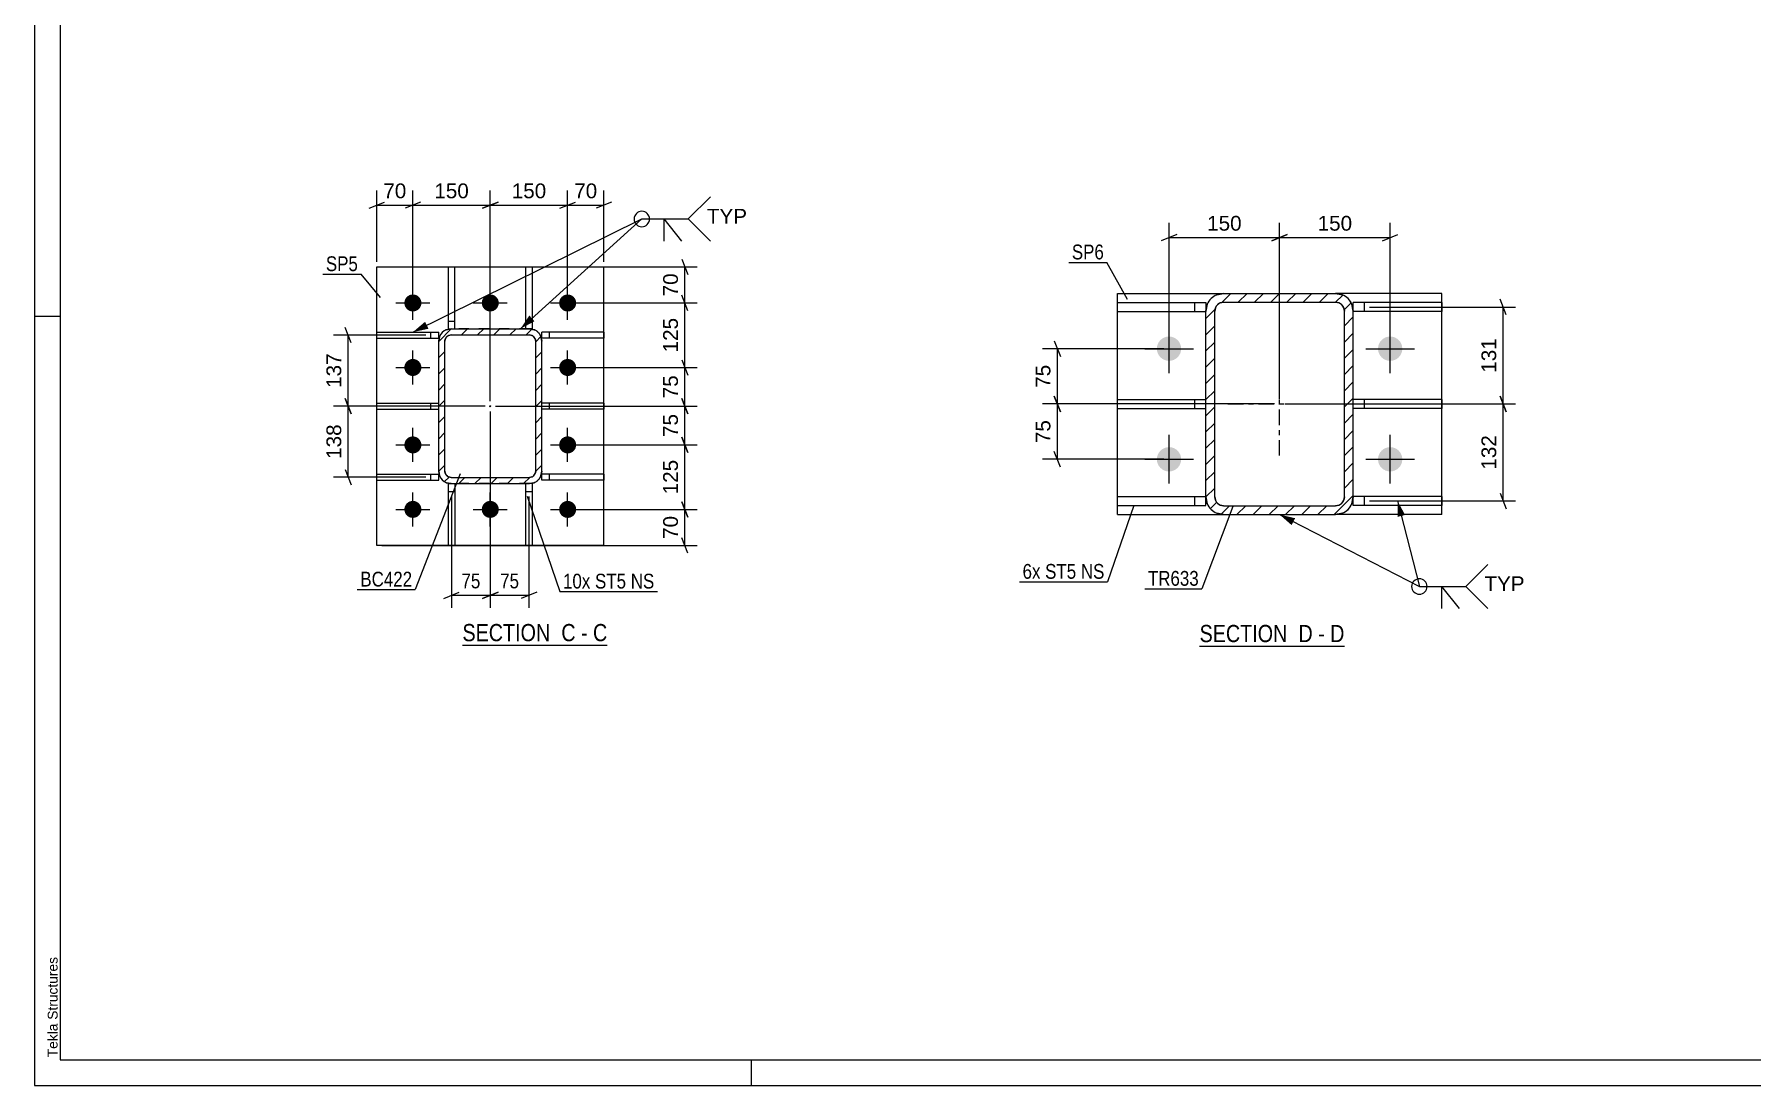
# Model space of a CAD drawing. Header units: millimetres. Extents: x -188 to 1001, y -633 to 208.
# Drawn here: x -188.1 to 144.8, y -633.2 to -429.5 of the extents above; entities that cross this region are included whole.
import ezdxf

# ---------------------------------------------------------------- set-up
doc = ezdxf.new("R2010")
doc.units = ezdxf.units.MM
doc.linetypes.add('DXK_LINE_DOT2', pattern=[3.9198, 1.9599, -1.9599])
doc.linetypes.add('DXK_LINE_DOT3', pattern=[5.9187, 2.979, -0.9799, 0.9799, -0.9799])
doc.styles.add('Arial', font='ARIAL.TTF', dxfattribs={"height": 0.2})
doc.styles.add('Arial Narrow', font='ARIALN.TTF', dxfattribs={"height": 0.2})

# ---------------------------------------------------------------- blocks, each defined once
blk = doc.blocks.new('Unknown-761552178-1163')
at = {"color": 5, "linetype": 'Continuous'}
for p, q in [((-188.05, 207.78), (-188.05, -633.22)), ((-183.05, 202.78), (-183.05, -628.22)), ((-183.05, -484.22), (-188.05, -484.22)), ((-183.05, -628.22), (995.95, -628.22)), ((-49.05, -633.22), (-49.05, -628.22)), ((-188.05, -633.22), (1000.95, -633.22))]:
    blk.add_line(p, q, dxfattribs=at)
at = {"color": 174, "linetype": 'Continuous', "style": 'Arial'}
blk.add_text('Tekla Structures', height=1.9102, rotation=90, dxfattribs=at).set_placement((-183.55, -627.72))
blk = doc.blocks.new('Unknown-761552178-19 - 2982')
at = {"color": 6, "linetype": 'Continuous'}
blk.add_line((-105.08, -547.86), (-77.01, -547.86), dxfattribs=at)
at = {"color": 0, "linetype": 'Continuous'}
blk.add_wipeout([(-86.97, -547.11), (-86.97, -543.61), (-105.08, -543.61), (-105.08, -547.11)], dxfattribs=at)
at = {"color": 7, "linetype": 'Continuous', "style": 'Arial Narrow'}
blk.add_text('SECTION ', height=3.34, dxfattribs=at).set_placement((-105.08, -547.11))
at = {"color": 0, "linetype": 'Continuous'}
blk.add_wipeout([(-83.15, -547.11), (-83.15, -543.61), (-85.92, -543.61), (-85.92, -547.11)], dxfattribs=at)
blk.add_wipeout([(-80.83, -547.11), (-80.83, -543.61), (-82.1, -543.61), (-82.1, -547.11)], dxfattribs=at)
at = {"color": 7, "linetype": 'Continuous', "style": 'Arial Narrow'}
blk.add_text('C', height=3.34, dxfattribs=at).set_placement((-85.92, -547.11))
at = {"color": 0, "linetype": 'Continuous'}
blk.add_wipeout([(-77.01, -547.11), (-77.01, -543.61), (-79.78, -543.61), (-79.78, -547.11)], dxfattribs=at)
at = {"color": 7, "linetype": 'Continuous', "style": 'Arial Narrow'}
for s, p in [('-', (-82.1, -547.11)), ('C', (-79.78, -547.11))]:
    blk.add_text(s, height=3.34, dxfattribs=at).set_placement(p)
blk = doc.blocks.new('Unknown-761552178-17 - 1404')
at = {"color": 6, "linetype": 'Continuous'}
blk.add_line((37.79, -548.04), (65.86, -548.04), dxfattribs=at)
at = {"color": 0, "linetype": 'Continuous'}
blk.add_wipeout([(55.9, -547.29), (55.9, -543.79), (37.79, -543.79), (37.79, -547.29)], dxfattribs=at)
at = {"color": 7, "linetype": 'Continuous', "style": 'Arial Narrow'}
blk.add_text('SECTION ', height=3.34, dxfattribs=at).set_placement((37.79, -547.29))
at = {"color": 0, "linetype": 'Continuous'}
blk.add_wipeout([(59.72, -547.29), (59.72, -543.79), (56.95, -543.79), (56.95, -547.29)], dxfattribs=at)
blk.add_wipeout([(62.04, -547.29), (62.04, -543.79), (60.77, -543.79), (60.77, -547.29)], dxfattribs=at)
at = {"color": 7, "linetype": 'Continuous', "style": 'Arial Narrow'}
blk.add_text('D', height=3.34, dxfattribs=at).set_placement((56.95, -547.29))
at = {"color": 0, "linetype": 'Continuous'}
blk.add_wipeout([(65.86, -547.29), (65.86, -543.79), (63.09, -543.79), (63.09, -547.29)], dxfattribs=at)
at = {"color": 7, "linetype": 'Continuous', "style": 'Arial Narrow'}
for s, p in [('-', (60.77, -547.29)), ('D', (63.09, -547.29))]:
    blk.add_text(s, height=3.34, dxfattribs=at).set_placement(p)
blk = doc.blocks.new('Part-761552178-3101 - 2982')
at = {"color": 2, "linetype": 'Continuous'}
for p, q in [((-77.69, -487.22), (-89.69, -487.22)), ((-89.69, -488.42), (-89.69, -487.22)), ((-77.69, -488.42), (-89.69, -488.42)), ((-77.69, -487.22), (-77.69, -488.42))]:
    blk.add_line(p, q, dxfattribs=at)
at = {"color": 7, "linetype": 'DXK_LINE_DOT2'}
blk.add_line((-88.19, -488.42), (-88.19, -487.22), dxfattribs=at)
blk = doc.blocks.new('Part-761552178-3056 - 2982')
at = {"color": 2, "linetype": 'Continuous'}
for p, q in [((-92.79, -528.57), (-92.79, -516.57)), ((-91.59, -516.57), (-92.1, -516.57)), ((-91.59, -516.57), (-91.59, -528.57)), ((-91.59, -528.57), (-92.79, -528.57))]:
    blk.add_line(p, q, dxfattribs=at)
at = {"color": 7, "linetype": 'DXK_LINE_DOT2'}
for p, q in [((-92.1, -516.57), (-92.79, -516.57)), ((-92.79, -518.07), (-91.59, -518.07))]:
    blk.add_line(p, q, dxfattribs=at)
blk = doc.blocks.new('Part-761552178-2995 - 2982')
at = {"color": 2, "linetype": 'Continuous'}
for p, q in [((-121.69, -528.57), (-121.69, -474.57)), ((-121.69, -474.57), (-77.69, -474.57)), ((-77.69, -528.57), (-77.69, -474.57)), ((-77.69, -528.57), (-121.69, -528.57))]:
    blk.add_line(p, q, dxfattribs=at)
blk = doc.blocks.new('Part-761552178-3061 - 2982')
at = {"color": 2, "linetype": 'Continuous'}
for p, q in [((-107.79, -528.57), (-107.79, -516.57)), ((-107.79, -516.57), (-107.29, -516.57)), ((-106.59, -516.57), (-106.59, -528.57)), ((-106.59, -528.57), (-107.79, -528.57))]:
    blk.add_line(p, q, dxfattribs=at)
at = {"color": 7, "linetype": 'DXK_LINE_DOT2'}
for p, q in [((-107.79, -518.07), (-106.59, -518.07)), ((-107.29, -516.57), (-106.59, -516.57))]:
    blk.add_line(p, q, dxfattribs=at)
blk = doc.blocks.new('Part-761552178-3045 - 2982')
at = {"linetype": 'Continuous'}
h = blk.add_hatch(dxfattribs=at)
h.set_pattern_fill('', scale=0.7, style=0, pattern_type=0)
h.set_pattern_definition([(45, (-109.6927, -514.1688), (-1.57154, 1.57154), [])])
h.paths.add_polyline_path([(-109.69, -488.97), (-109.69, -514.17), (-109.51, -515.09), (-108.99, -515.87), (-108.21, -516.39), (-107.29, -516.57), (-92.09, -516.57), (-91.17, -516.39), (-90.4, -515.87), (-89.88, -515.09), (-89.69, -514.17), (-89.69, -488.97), (-89.88, -488.05), (-90.4, -487.27), (-91.17, -486.75), (-92.09, -486.57), (-107.29, -486.57), (-108.21, -486.75), (-108.99, -487.27), (-109.51, -488.05)])
h.paths.add_polyline_path([(-108.14, -488.12), (-107.75, -487.86), (-107.29, -487.77), (-92.09, -487.77), (-91.63, -487.86), (-91.24, -488.12), (-90.98, -488.51), (-90.89, -488.97), (-90.89, -514.17), (-90.98, -514.63), (-91.24, -515.02), (-91.63, -515.28), (-92.09, -515.37), (-107.29, -515.37), (-107.75, -515.28), (-108.14, -515.02), (-108.4, -514.63), (-108.49, -514.17), (-108.49, -488.97), (-108.4, -488.51)])
blk.add_hatch(color=30, dxfattribs=at).paths.add_polyline_path([(-99.69, -501.67, -1), (-99.69, -501.47, -1)])
at = {"color": 7, "linetype": 'DXK_LINE_DOT2'}
for p, q in [((-109.69, -488.97), (-109.51, -488.05)), ((-109.69, -514.17), (-109.69, -488.97)), ((-108.4, -488.51), (-108.49, -488.97)), ((-108.49, -514.17), (-108.49, -488.97)), ((-108.21, -486.75), (-107.29, -486.57)), ((-107.29, -487.77), (-107.75, -487.86)), ((-92.09, -486.57), (-107.29, -486.57)), ((-107.29, -487.77), (-92.09, -487.77)), ((-92.09, -486.57), (-91.17, -486.75)), ((-91.63, -487.86), (-92.09, -487.77)), ((-90.89, -488.97), (-90.98, -488.51)), ((-90.89, -514.17), (-90.89, -488.97)), ((-89.88, -488.05), (-89.69, -488.97)), ((-89.69, -514.17), (-89.69, -488.97)), ((-109.51, -515.09), (-109.69, -514.17)), ((-108.49, -514.17), (-108.4, -514.63)), ((-107.75, -515.28), (-107.29, -515.37)), ((-107.29, -515.37), (-92.09, -515.37)), ((-92.09, -515.37), (-91.63, -515.28)), ((-90.98, -514.63), (-90.89, -514.17)), ((-89.69, -514.17), (-89.88, -515.09)), ((-107.29, -516.57), (-108.21, -516.39)), ((-92.09, -516.57), (-107.29, -516.57)), ((-91.17, -516.39), (-92.09, -516.57))]:
    blk.add_line(p, q, dxfattribs=at)
at = {"color": 2, "linetype": 'Continuous'}
for p, q in [((-109.51, -488.05), (-109.69, -488.97)), ((-109.69, -514.17), (-109.69, -488.97)), ((-108.49, -488.97), (-108.4, -488.51)), ((-108.49, -514.17), (-108.49, -488.97)), ((-107.29, -486.57), (-108.21, -486.75)), ((-107.75, -487.86), (-107.29, -487.77)), ((-107.29, -486.57), (-92.09, -486.57)), ((-107.29, -487.77), (-92.09, -487.77)), ((-91.17, -486.75), (-92.09, -486.57)), ((-92.09, -487.77), (-91.63, -487.86)), ((-90.98, -488.51), (-90.89, -488.97)), ((-90.89, -514.17), (-90.89, -488.97)), ((-89.69, -488.97), (-89.88, -488.05)), ((-89.69, -514.17), (-89.69, -488.97)), ((-109.69, -514.17), (-109.51, -515.09)), ((-108.4, -514.63), (-108.49, -514.17)), ((-107.29, -515.37), (-107.75, -515.28)), ((-107.29, -515.37), (-92.09, -515.37)), ((-91.63, -515.28), (-92.09, -515.37)), ((-90.89, -514.17), (-90.98, -514.63)), ((-89.88, -515.09), (-89.69, -514.17)), ((-108.21, -516.39), (-107.29, -516.57)), ((-107.29, -516.57), (-92.09, -516.57)), ((-92.09, -516.57), (-91.17, -516.39))]:
    blk.add_line(p, q, dxfattribs=at)
at = {"color": 7, "linetype": 'DXK_LINE_DOT3'}
blk.add_line((-99.69, -501.57), (-99.69, -501.57), dxfattribs=at)
at = {"color": 30, "linetype": 'DXK_LINE_DOT3'}
blk.add_line((-99.69, -501.57), (-99.69, -501.57), dxfattribs=at)
at = {"color": 30, "linetype": 'Continuous'}
blk.add_circle((-99.69, -501.57), 0.1, dxfattribs=at)
at = {"color": 7, "linetype": 'DXK_LINE_DOT2'}
for centre, radius, start, end in [((-107.29, -488.97), 2.4, 112.5, 157.5), ((-107.29, -488.97), 1.2, 112.5, 157.5), ((-92.09, -488.97), 1.2, 22.5, 67.5), ((-92.09, -488.97), 2.4, 22.5, 67.5), ((-107.29, -514.17), 2.4, 202.5, 247.5), ((-107.29, -514.17), 1.2, 202.5, 247.5), ((-92.09, -514.17), 1.2, 292.5, 337.5), ((-92.09, -514.17), 2.4, 292.5, 337.5)]:
    blk.add_arc(centre, radius, start, end, dxfattribs=at)
at = {"color": 2, "linetype": 'Continuous'}
for centre, radius, start, end in [((-107.29, -488.97), 2.4, 112.5, 157.5), ((-107.29, -488.97), 1.2, 112.5, 157.5), ((-92.09, -488.97), 1.2, 22.5, 67.5), ((-92.09, -488.97), 2.4, 22.5, 67.5), ((-107.29, -514.17), 2.4, 202.5, 247.5), ((-107.29, -514.17), 1.2, 202.5, 247.5), ((-92.09, -514.17), 1.2, 292.5, 337.5), ((-92.09, -514.17), 2.4, 292.5, 337.5)]:
    blk.add_arc(centre, radius, start, end, dxfattribs=at)
blk = doc.blocks.new('Part-761552178-3066 - 2982')
at = {"color": 2, "linetype": 'Continuous'}
for p, q in [((-92.79, -486.57), (-92.79, -474.57)), ((-92.79, -474.57), (-91.59, -474.57)), ((-91.59, -474.57), (-91.59, -486.57)), ((-91.59, -486.57), (-92.09, -486.57))]:
    blk.add_line(p, q, dxfattribs=at)
at = {"color": 7, "linetype": 'DXK_LINE_DOT2'}
for p, q in [((-92.79, -485.07), (-91.59, -485.07)), ((-92.09, -486.57), (-92.79, -486.57))]:
    blk.add_line(p, q, dxfattribs=at)
blk = doc.blocks.new('Part-761552178-3071 - 2982')
at = {"color": 2, "linetype": 'Continuous'}
for p, q in [((-107.79, -486.57), (-107.79, -474.57)), ((-107.79, -474.57), (-106.59, -474.57)), ((-106.59, -486.57), (-106.59, -474.57)), ((-107.79, -486.57), (-107.3, -486.57))]:
    blk.add_line(p, q, dxfattribs=at)
at = {"color": 7, "linetype": 'DXK_LINE_DOT2'}
for p, q in [((-107.79, -485.07), (-106.59, -485.07)), ((-107.3, -486.57), (-106.59, -486.57))]:
    blk.add_line(p, q, dxfattribs=at)
blk = doc.blocks.new('Part-761552178-3076 - 2982')
at = {"color": 2, "linetype": 'Continuous'}
for p, q in [((-121.69, -515.92), (-121.69, -514.72)), ((-121.69, -514.72), (-109.69, -514.72)), ((-109.69, -515.92), (-109.69, -514.72)), ((-121.69, -515.92), (-109.69, -515.92))]:
    blk.add_line(p, q, dxfattribs=at)
at = {"color": 7, "linetype": 'DXK_LINE_DOT2'}
blk.add_line((-111.19, -515.92), (-111.19, -514.72), dxfattribs=at)
blk = doc.blocks.new('Part-761552178-3081 - 2982')
at = {"color": 2, "linetype": 'Continuous'}
for p, q in [((-121.69, -502.17), (-121.69, -500.97)), ((-121.69, -500.97), (-109.69, -500.97)), ((-121.69, -502.17), (-109.69, -502.17))]:
    blk.add_line(p, q, dxfattribs=at)
at = {"color": 7, "linetype": 'DXK_LINE_DOT2'}
for p, q in [((-111.19, -502.17), (-111.19, -500.97)), ((-109.69, -502.17), (-109.69, -500.97)), ((-109.69, -500.97), (-109.69, -500.97)), ((-109.69, -500.97), (-109.69, -500.97)), ((-109.69, -502.17), (-109.69, -502.17)), ((-109.69, -502.17), (-109.69, -502.17))]:
    blk.add_line(p, q, dxfattribs=at)
blk = doc.blocks.new('Part-761552178-3086 - 2982')
at = {"color": 2, "linetype": 'Continuous'}
for p, q in [((-121.69, -488.42), (-121.69, -487.22)), ((-121.69, -487.22), (-109.69, -487.22)), ((-121.69, -488.42), (-109.69, -488.42)), ((-109.69, -488.42), (-109.69, -487.22))]:
    blk.add_line(p, q, dxfattribs=at)
at = {"color": 7, "linetype": 'DXK_LINE_DOT2'}
blk.add_line((-111.19, -488.42), (-111.19, -487.22), dxfattribs=at)
blk = doc.blocks.new('Part-761552178-3091 - 2982')
at = {"color": 2, "linetype": 'Continuous'}
for p, q in [((-77.69, -514.72), (-89.69, -514.72)), ((-89.69, -515.92), (-89.69, -514.72)), ((-77.69, -514.72), (-77.69, -515.92)), ((-77.69, -515.92), (-89.69, -515.92))]:
    blk.add_line(p, q, dxfattribs=at)
at = {"color": 7, "linetype": 'DXK_LINE_DOT2'}
blk.add_line((-88.19, -515.92), (-88.19, -514.72), dxfattribs=at)
blk = doc.blocks.new('Part-761552178-3096 - 2982')
at = {"color": 2, "linetype": 'Continuous'}
for p, q in [((-77.69, -500.97), (-89.69, -500.97)), ((-89.69, -502.17), (-89.69, -500.97)), ((-77.69, -502.17), (-89.69, -502.17)), ((-77.69, -500.97), (-77.69, -502.17))]:
    blk.add_line(p, q, dxfattribs=at)
at = {"color": 7, "linetype": 'DXK_LINE_DOT2'}
blk.add_line((-88.19, -502.17), (-88.19, -500.97), dxfattribs=at)
blk = doc.blocks.new('Bolt-761552178-3153 - 2982')
at = {"linetype": 'Continuous'}
for points in [[(-116.34, -481.57, -1), (-113.04, -481.57, -1)], [(-101.34, -481.57, -1), (-98.04, -481.57, -1)], [(-86.34, -481.57, -1), (-83.04, -481.57, -1)], [(-116.34, -494.07, -1), (-113.04, -494.07, -1)], [(-86.34, -494.07, -1), (-83.04, -494.07, -1)], [(-116.34, -509.07, -1), (-113.04, -509.07, -1)], [(-86.34, -509.07, -1), (-83.04, -509.07, -1)], [(-116.34, -521.57, -1), (-113.04, -521.57, -1)], [(-101.34, -521.57, -1), (-98.04, -521.57, -1)], [(-86.34, -521.57, -1), (-83.04, -521.57, -1)]]:
    blk.add_hatch(color=1, dxfattribs=at).paths.add_polyline_path(points)
at = {"color": 1, "linetype": 'Continuous'}
for p, q in [((-114.69, -484.87), (-114.69, -478.27)), ((-99.69, -484.87), (-99.69, -478.27)), ((-84.69, -484.87), (-84.69, -478.27)), ((-117.99, -481.57), (-111.39, -481.57)), ((-102.99, -481.57), (-96.39, -481.57)), ((-87.99, -481.57), (-81.39, -481.57)), ((-114.69, -497.37), (-114.69, -490.77)), ((-84.69, -497.37), (-84.69, -490.77)), ((-117.99, -494.07), (-111.39, -494.07)), ((-87.99, -494.07), (-81.39, -494.07)), ((-114.69, -512.37), (-114.69, -505.77)), ((-84.69, -512.37), (-84.69, -505.77)), ((-117.99, -509.07), (-111.39, -509.07)), ((-87.99, -509.07), (-81.39, -509.07)), ((-114.69, -524.87), (-114.69, -518.27)), ((-99.69, -524.87), (-99.69, -518.27)), ((-84.69, -524.87), (-84.69, -518.27)), ((-117.99, -521.57), (-111.39, -521.57)), ((-102.99, -521.57), (-96.39, -521.57)), ((-87.99, -521.57), (-81.39, -521.57))]:
    blk.add_line(p, q, dxfattribs=at)
blk = doc.blocks.new('Part-761552178-1514 - 1404')
at = {"color": 2, "linetype": 'Continuous'}
for p, q in [((21.87, -520.79), (21.87, -519.07)), ((21.87, -519.07), (39.01, -519.07)), ((39.01, -520.79), (39.01, -519.15)), ((21.87, -520.79), (39.01, -520.79))]:
    blk.add_line(p, q, dxfattribs=at)
at = {"color": 7, "linetype": 'DXK_LINE_DOT2'}
for p, q in [((36.87, -520.79), (36.87, -519.07)), ((39.01, -519.15), (39.01, -519.07)), ((39.01, -519.07), (39.01, -519.15)), ((39.01, -519.07), (39.01, -519.07)), ((39.01, -519.07), (39.01, -519.07))]:
    blk.add_line(p, q, dxfattribs=at)
blk = doc.blocks.new('Bolt-761552178-1458 - 1404')
at = {"linetype": 'Continuous'}
for points in [[(29.51, -490.43, -1), (34.22, -490.43, -1)], [(72.37, -490.43, -1), (77.08, -490.43, -1)], [(29.51, -511.86, -1), (34.22, -511.86, -1)], [(72.37, -511.86, -1), (77.08, -511.86, -1)]]:
    blk.add_hatch(color=1, dxfattribs=at).paths.add_polyline_path(points)
at = {"color": 1, "linetype": 'Continuous'}
for p, q in [((31.87, -495.14), (31.87, -485.72)), ((74.72, -495.14), (74.72, -485.72)), ((27.15, -490.43), (36.58, -490.43)), ((70.01, -490.43), (79.44, -490.43)), ((31.87, -516.57), (31.87, -507.14)), ((74.72, -516.57), (74.72, -507.14)), ((27.15, -511.86), (36.58, -511.86)), ((70.01, -511.86), (79.44, -511.86))]:
    blk.add_line(p, q, dxfattribs=at)
blk = doc.blocks.new('Part-761552178-1509 - 1404')
at = {"color": 2, "linetype": 'Continuous'}
for p, q in [((21.87, -483.22), (21.87, -481.5)), ((21.87, -481.5), (39.01, -481.5)), ((39.01, -481.5), (39.01, -483.14)), ((21.87, -483.22), (39.01, -483.22))]:
    blk.add_line(p, q, dxfattribs=at)
at = {"color": 7, "linetype": 'DXK_LINE_DOT2'}
for p, q in [((36.87, -483.22), (36.87, -481.5)), ((39.01, -483.14), (39.01, -483.22)), ((39.01, -483.22), (39.01, -483.22)), ((39.01, -483.22), (39.01, -483.22))]:
    blk.add_line(p, q, dxfattribs=at)
blk = doc.blocks.new('Part-761552178-1519 - 1404')
at = {"color": 2, "linetype": 'Continuous'}
for p, q in [((84.72, -500.29), (67.58, -500.29)), ((67.58, -502), (67.58, -500.29)), ((84.72, -502), (67.58, -502)), ((84.72, -500.29), (84.72, -502))]:
    blk.add_line(p, q, dxfattribs=at)
at = {"color": 7, "linetype": 'DXK_LINE_DOT2'}
blk.add_line((69.72, -502), (69.72, -500.29), dxfattribs=at)
blk = doc.blocks.new('Part-761552178-1524 - 1404')
at = {"color": 2, "linetype": 'Continuous'}
for p, q in [((84.72, -481.5), (67.58, -481.5)), ((67.58, -483.22), (67.58, -481.5)), ((84.72, -481.5), (84.72, -483.22)), ((84.72, -483.22), (67.58, -483.22))]:
    blk.add_line(p, q, dxfattribs=at)
at = {"color": 7, "linetype": 'DXK_LINE_DOT2'}
blk.add_line((69.72, -483.22), (69.72, -481.5), dxfattribs=at)
blk = doc.blocks.new('Part-761552178-1529 - 1404')
at = {"color": 2, "linetype": 'Continuous'}
for p, q in [((84.72, -519.07), (67.58, -519.07)), ((67.58, -520.79), (67.58, -519.07)), ((84.72, -519.07), (84.72, -520.79)), ((84.72, -520.79), (67.58, -520.79))]:
    blk.add_line(p, q, dxfattribs=at)
at = {"color": 7, "linetype": 'DXK_LINE_DOT2'}
blk.add_line((69.72, -520.79), (69.72, -519.07), dxfattribs=at)
blk = doc.blocks.new('Part-761552178-1548 - 1404')
at = {"linetype": 'Continuous'}
h = blk.add_hatch(dxfattribs=at)
h.set_pattern_fill('', scale=0.7, style=0, pattern_type=0)
h.set_pattern_definition([(45, (39.009, -519.1443), (-1.57154, 1.57154), [])])
h.paths.add_polyline_path([(39.01, -483.14), (39.01, -519.14), (39.27, -520.46), (40.01, -521.57), (41.13, -522.31), (42.44, -522.57), (64.15, -522.57), (65.46, -522.31), (66.58, -521.57), (67.32, -520.46), (67.58, -519.14), (67.58, -483.14), (67.32, -481.83), (66.58, -480.72), (65.46, -479.98), (64.15, -479.72), (42.44, -479.72), (41.13, -479.98), (40.01, -480.72), (39.27, -481.83)])
h.paths.add_polyline_path([(41.23, -481.93), (41.78, -481.56), (42.44, -481.43), (64.15, -481.43), (64.81, -481.56), (65.36, -481.93), (65.74, -482.49), (65.87, -483.14), (65.87, -519.14), (65.74, -519.8), (65.36, -520.36), (64.81, -520.73), (64.15, -520.86), (42.44, -520.86), (41.78, -520.73), (41.23, -520.36), (40.85, -519.8), (40.72, -519.14), (40.72, -483.14), (40.85, -482.49)])
at = {"color": 7, "linetype": 'DXK_LINE_DOT2'}
for p, q in [((39.01, -483.14), (39.27, -481.83)), ((40.85, -482.49), (40.72, -483.14)), ((41.13, -479.98), (42.44, -479.72)), ((42.44, -481.43), (41.78, -481.56)), ((42.44, -479.72), (64.15, -479.72)), ((42.44, -481.43), (64.15, -481.43)), ((64.15, -479.72), (65.46, -479.98)), ((64.81, -481.56), (64.15, -481.43)), ((65.87, -483.14), (65.74, -482.49)), ((67.32, -481.83), (67.58, -483.14)), ((39.01, -519.14), (39.01, -483.14)), ((40.72, -519.14), (40.72, -483.14)), ((65.87, -519.14), (65.87, -483.14)), ((67.58, -519.14), (67.58, -483.14)), ((39.27, -520.46), (39.01, -519.14)), ((40.72, -519.14), (40.85, -519.8)), ((65.74, -519.8), (65.87, -519.14)), ((67.58, -519.14), (67.32, -520.46)), ((42.44, -522.57), (41.13, -522.31)), ((41.78, -520.73), (42.44, -520.86)), ((42.44, -520.86), (64.15, -520.86)), ((64.15, -520.86), (64.81, -520.73)), ((65.46, -522.31), (64.15, -522.57)), ((42.44, -522.57), (64.15, -522.57))]:
    blk.add_line(p, q, dxfattribs=at)
at = {"color": 2, "linetype": 'Continuous'}
for p, q in [((39.27, -481.83), (39.01, -483.14)), ((40.72, -483.14), (40.85, -482.49)), ((42.44, -479.72), (41.13, -479.98)), ((41.78, -481.56), (42.44, -481.43)), ((42.44, -479.72), (64.15, -479.72)), ((42.44, -481.43), (64.15, -481.43)), ((65.46, -479.98), (64.15, -479.72)), ((64.15, -481.43), (64.81, -481.56)), ((65.74, -482.49), (65.87, -483.14)), ((67.58, -483.14), (67.32, -481.83)), ((39.01, -519.14), (39.01, -483.14)), ((40.72, -519.14), (40.72, -483.14)), ((65.87, -519.14), (65.87, -483.14)), ((67.58, -519.14), (67.58, -483.14)), ((39.01, -519.14), (39.27, -520.46)), ((40.85, -519.8), (40.72, -519.14)), ((65.87, -519.14), (65.74, -519.8)), ((67.32, -520.46), (67.58, -519.14)), ((41.13, -522.31), (42.44, -522.57)), ((42.44, -520.86), (41.78, -520.73)), ((42.44, -520.86), (64.15, -520.86)), ((64.81, -520.73), (64.15, -520.86)), ((64.15, -522.57), (65.46, -522.31)), ((42.44, -522.57), (64.15, -522.57))]:
    blk.add_line(p, q, dxfattribs=at)
at = {"color": 7, "linetype": 'DXK_LINE_DOT3'}
for p, q in [((53.29, -511.14), (53.29, -491.14)), ((43.29, -501.14), (63.29, -501.14))]:
    blk.add_line(p, q, dxfattribs=at)
at = {"color": 7, "linetype": 'DXK_LINE_DOT2'}
for centre, radius, start, end in [((42.44, -483.14), 3.43, 112.5, 157.5), ((42.44, -483.14), 1.71, 112.5, 157.5), ((64.15, -483.14), 1.71, 22.5, 67.5), ((64.15, -483.14), 3.43, 22.5, 67.5), ((42.44, -519.14), 3.43, 202.5, 247.5), ((42.44, -519.14), 1.71, 202.5, 247.5), ((64.15, -519.14), 1.71, 292.5, 337.5), ((64.15, -519.14), 3.43, 292.5, 337.5)]:
    blk.add_arc(centre, radius, start, end, dxfattribs=at)
at = {"color": 2, "linetype": 'Continuous'}
for centre, radius, start, end in [((42.44, -483.14), 3.43, 112.5, 157.5), ((42.44, -483.14), 1.71, 112.5, 157.5), ((64.15, -483.14), 1.71, 22.5, 67.5), ((64.15, -483.14), 3.43, 22.5, 67.5), ((42.44, -519.14), 3.43, 202.5, 247.5), ((42.44, -519.14), 1.71, 202.5, 247.5), ((64.15, -519.14), 1.71, 292.5, 337.5), ((64.15, -519.14), 3.43, 292.5, 337.5)]:
    blk.add_arc(centre, radius, start, end, dxfattribs=at)
blk = doc.blocks.new('Part-761552178-1554 - 1404')
at = {"color": 2, "linetype": 'Continuous'}
for p, q in [((21.87, -502), (21.87, -500.29)), ((21.87, -500.29), (39.01, -500.29)), ((21.87, -502), (39.01, -502))]:
    blk.add_line(p, q, dxfattribs=at)
at = {"color": 7, "linetype": 'DXK_LINE_DOT2'}
for p, q in [((36.87, -502), (36.87, -500.29)), ((39.01, -502), (39.01, -500.29)), ((39.01, -500.29), (39.01, -500.29)), ((39.01, -500.29), (39.01, -500.29)), ((39.01, -502), (39.01, -502)), ((39.01, -502), (39.01, -502))]:
    blk.add_line(p, q, dxfattribs=at)
blk = doc.blocks.new('Part-761552178-1573 - 1404')
at = {"color": 2, "linetype": 'Continuous'}
for p, q in [((21.87, -522.57), (21.87, -479.72)), ((21.87, -479.72), (42.44, -479.72)), ((84.72, -479.72), (64.15, -479.72)), ((84.72, -522.57), (84.72, -479.72)), ((21.87, -522.57), (42.44, -522.57)), ((84.72, -522.57), (64.15, -522.57))]:
    blk.add_line(p, q, dxfattribs=at)
at = {"color": 7, "linetype": 'DXK_LINE_DOT2'}
for p, q in [((42.44, -479.72), (64.15, -479.72)), ((42.44, -522.57), (64.15, -522.57))]:
    blk.add_line(p, q, dxfattribs=at)
blk = doc.blocks.new('StraightDimension-761552178-3285 - 2982')
at = {"color": 7, "linetype": 'Continuous'}
for p, q in [((-99.69, -502.57), (-99.69, -540.61)), ((-107.19, -519.07), (-107.19, -540.61)), ((-108.69, -538.81), (-105.69, -537.61)), ((-107.19, -538.21), (-99.69, -538.21)), ((-98.19, -537.61), (-101.19, -538.81))]:
    blk.add_line(p, q, dxfattribs=at)
at = {"color": 0}
blk.add_wipeout([(-101.01, -537.46), (-101.01, -533.26), (-105.87, -533.26), (-105.87, -537.46)], dxfattribs=at)
at = {"color": 3, "style": 'Arial Narrow'}
blk.add_text('75', height=2.863, dxfattribs=at).set_placement((-105.27, -536.86))
blk = doc.blocks.new('StraightDimension-761552178-6997 - 2982')
at = {"color": 7, "linetype": 'Continuous'}
for p, q in [((-120.69, -474.57), (-59.57, -474.57)), ((-62.57, -473.07), (-61.37, -476.07)), ((-61.97, -481.57), (-61.97, -474.57)), ((-83.69, -481.57), (-59.57, -481.57)), ((-61.37, -483.07), (-62.57, -480.07))]:
    blk.add_line(p, q, dxfattribs=at)
at = {"color": 0}
blk.add_wipeout([(-62.72, -475.25), (-66.92, -475.25), (-66.92, -480.89), (-62.72, -480.89)], dxfattribs=at)
at = {"color": 3, "style": 'Arial'}
blk.add_text('70', height=2.865, rotation=90.0002, dxfattribs=at).set_placement((-63.32, -480.29))
blk = doc.blocks.new('StraightDimension-761552178-7002 - 2982')
at = {"color": 7, "linetype": 'Continuous'}
for p, q in [((-83.69, -521.57), (-59.57, -521.57)), ((-62.57, -520.07), (-61.37, -523.07)), ((-61.97, -528.57), (-61.97, -521.57)), ((-120.69, -528.57), (-59.57, -528.57)), ((-61.37, -530.07), (-62.57, -527.07))]:
    blk.add_line(p, q, dxfattribs=at)
at = {"color": 0}
blk.add_wipeout([(-62.72, -522.25), (-66.92, -522.25), (-66.92, -527.89), (-62.72, -527.89)], dxfattribs=at)
at = {"color": 3, "style": 'Arial'}
blk.add_text('70', height=2.865, rotation=90.0002, dxfattribs=at).set_placement((-63.32, -527.29))
blk = doc.blocks.new('StraightDimension-761552178-7000 - 2982')
at = {"color": 7, "linetype": 'Continuous'}
for p, q in [((-98.69, -501.57), (-59.57, -501.57)), ((-62.57, -500.07), (-61.37, -503.07)), ((-61.97, -509.07), (-61.97, -501.57)), ((-83.69, -509.07), (-59.57, -509.07)), ((-61.37, -510.57), (-62.57, -507.57))]:
    blk.add_line(p, q, dxfattribs=at)
at = {"color": 0}
blk.add_wipeout([(-62.72, -502.5), (-66.92, -502.5), (-66.92, -508.14), (-62.72, -508.14)], dxfattribs=at)
at = {"color": 3, "style": 'Arial'}
blk.add_text('75', height=2.865, rotation=90.0002, dxfattribs=at).set_placement((-63.32, -507.54))
blk = doc.blocks.new('StraightDimension-761552178-3299 - 2982')
at = {"color": 7, "linetype": 'Continuous'}
for p, q in [((-99.69, -502.57), (-99.69, -540.61)), ((-92.19, -519.07), (-92.19, -540.61)), ((-101.19, -538.81), (-98.19, -537.61)), ((-99.69, -538.21), (-92.19, -538.21)), ((-90.69, -537.61), (-93.69, -538.81))]:
    blk.add_line(p, q, dxfattribs=at)
at = {"color": 0}
blk.add_wipeout([(-93.51, -537.46), (-93.51, -533.26), (-98.37, -533.26), (-98.37, -537.46)], dxfattribs=at)
at = {"color": 3, "style": 'Arial Narrow'}
blk.add_text('75', height=2.863, dxfattribs=at).set_placement((-97.77, -536.86))
blk = doc.blocks.new('StraightDimension-761552178-3171 - 2982')
at = {"color": 7, "linetype": 'Continuous'}
for p, q in [((-86.19, -463.23), (-83.19, -462.03)), ((-84.69, -480.57), (-84.69, -459.78)), ((-84.69, -462.63), (-77.69, -462.63)), ((-76.19, -462.03), (-79.19, -463.23)), ((-77.69, -473.57), (-77.69, -459.78))]:
    blk.add_line(p, q, dxfattribs=at)
at = {"color": 0}
blk.add_wipeout([(-78.37, -461.88), (-78.37, -457.68), (-84.02, -457.68), (-84.02, -461.88)], dxfattribs=at)
at = {"color": 3, "style": 'Arial'}
blk.add_text('70', height=2.865, dxfattribs=at).set_placement((-83.42, -461.28))
blk = doc.blocks.new('StraightDimension-761552178-3181 - 2982')
at = {"color": 7, "linetype": 'Continuous'}
for p, q in [((-98.19, -462.03), (-101.19, -463.23)), ((-99.69, -500.57), (-99.69, -459.78)), ((-99.69, -462.63), (-84.69, -462.63)), ((-86.19, -463.23), (-83.19, -462.03)), ((-84.69, -480.57), (-84.69, -459.78))]:
    blk.add_line(p, q, dxfattribs=at)
at = {"color": 0}
blk.add_wipeout([(-88.26, -461.88), (-88.26, -457.68), (-96.13, -457.68), (-96.13, -461.88)], dxfattribs=at)
at = {"color": 3, "style": 'Arial'}
blk.add_text('150', height=2.865, dxfattribs=at).set_placement((-95.53, -461.28))
blk = doc.blocks.new('StraightDimension-761552178-6999 - 2982')
at = {"color": 7, "linetype": 'Continuous'}
for p, q in [((-62.57, -492.57), (-61.37, -495.57)), ((-83.69, -494.07), (-59.57, -494.07)), ((-61.97, -501.57), (-61.97, -494.07)), ((-98.69, -501.57), (-59.57, -501.57)), ((-61.37, -503.07), (-62.57, -500.07))]:
    blk.add_line(p, q, dxfattribs=at)
at = {"color": 0}
blk.add_wipeout([(-62.72, -495), (-66.92, -495), (-66.92, -500.64), (-62.72, -500.64)], dxfattribs=at)
at = {"color": 3, "style": 'Arial'}
blk.add_text('75', height=2.865, rotation=90.0002, dxfattribs=at).set_placement((-63.32, -500.04))
blk = doc.blocks.new('StraightDimension-761552178-3326 - 2982')
at = {"color": 7, "linetype": 'Continuous'}
for p, q in [((-100.69, -501.57), (-130.08, -501.57)), ((-126.63, -503.07), (-127.83, -500.07)), ((-127.23, -515.32), (-127.23, -501.57)), ((-112.19, -515.32), (-130.08, -515.32)), ((-127.83, -513.82), (-126.63, -516.82))]:
    blk.add_line(p, q, dxfattribs=at)
at = {"color": 0}
blk.add_wipeout([(-127.98, -504.51), (-132.18, -504.51), (-132.18, -512.38), (-127.98, -512.38)], dxfattribs=at)
at = {"color": 3, "style": 'Arial'}
blk.add_text('138', height=2.865, rotation=90.0002, dxfattribs=at).set_placement((-128.58, -511.78))
blk = doc.blocks.new('StraightDimension-761552178-3198 - 2982')
at = {"color": 7, "linetype": 'Continuous'}
for p, q in [((-113.19, -462.03), (-116.19, -463.23)), ((-114.69, -480.57), (-114.69, -459.78)), ((-114.69, -462.63), (-99.69, -462.63)), ((-101.19, -463.23), (-98.19, -462.03)), ((-99.69, -500.57), (-99.69, -459.78))]:
    blk.add_line(p, q, dxfattribs=at)
at = {"color": 0}
blk.add_wipeout([(-103.26, -461.88), (-103.26, -457.68), (-111.13, -457.68), (-111.13, -461.88)], dxfattribs=at)
at = {"color": 3, "style": 'Arial'}
blk.add_text('150', height=2.865, dxfattribs=at).set_placement((-110.53, -461.28))
blk = doc.blocks.new('StraightDimension-761552178-3215 - 2982')
at = {"color": 7, "linetype": 'Continuous'}
for p, q in [((-123.19, -463.23), (-120.19, -462.03)), ((-121.69, -473.57), (-121.69, -459.78)), ((-121.69, -462.63), (-114.69, -462.63)), ((-113.19, -462.03), (-116.19, -463.23)), ((-114.69, -480.57), (-114.69, -459.78))]:
    blk.add_line(p, q, dxfattribs=at)
at = {"color": 0}
blk.add_wipeout([(-115.37, -461.88), (-115.37, -457.68), (-121.02, -457.68), (-121.02, -461.88)], dxfattribs=at)
at = {"color": 3, "style": 'Arial'}
blk.add_text('70', height=2.865, dxfattribs=at).set_placement((-120.42, -461.28))
blk = doc.blocks.new('StraightDimension-761552178-3313 - 2982')
at = {"color": 7, "linetype": 'Continuous'}
for p, q in [((-112.19, -487.82), (-130.08, -487.82)), ((-126.63, -489.32), (-127.83, -486.32)), ((-127.23, -501.57), (-127.23, -487.82)), ((-100.69, -501.57), (-130.08, -501.57)), ((-127.83, -500.07), (-126.63, -503.07))]:
    blk.add_line(p, q, dxfattribs=at)
at = {"color": 0}
blk.add_wipeout([(-127.98, -490.76), (-132.18, -490.76), (-132.18, -498.63), (-127.98, -498.63)], dxfattribs=at)
at = {"color": 3, "style": 'Arial'}
blk.add_text('137', height=2.865, rotation=90.0002, dxfattribs=at).set_placement((-128.58, -498.03))
blk = doc.blocks.new('StraightDimension-761552178-6998 - 2982')
at = {"color": 7, "linetype": 'Continuous'}
for p, q in [((-83.69, -481.57), (-59.57, -481.57)), ((-61.37, -483.07), (-62.57, -480.07)), ((-61.97, -494.07), (-61.97, -481.57)), ((-62.57, -492.57), (-61.37, -495.57)), ((-83.69, -494.07), (-59.57, -494.07))]:
    blk.add_line(p, q, dxfattribs=at)
at = {"color": 0}
blk.add_wipeout([(-62.72, -483.88), (-66.92, -483.88), (-66.92, -491.75), (-62.72, -491.75)], dxfattribs=at)
at = {"color": 3, "style": 'Arial'}
blk.add_text('125', height=2.865, rotation=90.0002, dxfattribs=at).set_placement((-63.32, -491.15))
blk = doc.blocks.new('StraightDimension-761552178-7001 - 2982')
at = {"color": 7, "linetype": 'Continuous'}
for p, q in [((-83.69, -509.07), (-59.57, -509.07)), ((-62.57, -507.57), (-61.37, -510.57)), ((-61.97, -521.57), (-61.97, -509.07)), ((-83.69, -521.57), (-59.57, -521.57)), ((-61.37, -523.07), (-62.57, -520.07))]:
    blk.add_line(p, q, dxfattribs=at)
at = {"color": 0}
blk.add_wipeout([(-62.72, -511.38), (-66.92, -511.38), (-66.92, -519.25), (-62.72, -519.25)], dxfattribs=at)
at = {"color": 3, "style": 'Arial'}
blk.add_text('125', height=2.865, rotation=90.0002, dxfattribs=at).set_placement((-63.32, -518.65))
blk = doc.blocks.new('StraightDimension-761552178-12241 - 1404')
at = {"color": 7, "linetype": 'Continuous'}
for p, q in [((70.72, -482.36), (99.03, -482.36)), ((97.23, -483.86), (96.03, -480.86)), ((96.63, -501.14), (96.63, -482.36)), ((54.29, -501.14), (99.03, -501.14)), ((96.03, -499.64), (97.23, -502.64))]:
    blk.add_line(p, q, dxfattribs=at)
at = {"color": 0}
blk.add_wipeout([(95.88, -487.82), (91.68, -487.82), (91.68, -495.69), (95.88, -495.69)], dxfattribs=at)
at = {"color": 3, "style": 'Arial'}
blk.add_text('131', height=2.865, rotation=90.0002, dxfattribs=at).set_placement((95.28, -495.09))
blk = doc.blocks.new('StraightDimension-761552178-1697 - 1404')
at = {"color": 7, "linetype": 'Continuous'}
for p, q in [((52.29, -501.14), (7.37, -501.14)), ((9.62, -499.64), (10.82, -502.64)), ((10.22, -511.86), (10.22, -501.14)), ((30.87, -511.86), (7.37, -511.86)), ((10.82, -513.36), (9.62, -510.36))]:
    blk.add_line(p, q, dxfattribs=at)
at = {"color": 0}
blk.add_wipeout([(9.47, -503.68), (5.27, -503.68), (5.27, -509.33), (9.47, -509.33)], dxfattribs=at)
at = {"color": 3, "style": 'Arial'}
blk.add_text('75', height=2.865, rotation=90.0002, dxfattribs=at).set_placement((8.87, -508.73))
blk = doc.blocks.new('StraightDimension-761552178-1603 - 1404')
at = {"color": 7, "linetype": 'Continuous'}
for p, q in [((54.79, -468.31), (51.79, -469.51)), ((53.29, -500.14), (53.29, -466.06)), ((53.29, -468.91), (74.72, -468.91)), ((73.22, -469.51), (76.22, -468.31)), ((74.72, -489.43), (74.72, -466.06))]:
    blk.add_line(p, q, dxfattribs=at)
at = {"color": 0}
blk.add_wipeout([(67.94, -468.16), (67.94, -463.96), (60.07, -463.96), (60.07, -468.16)], dxfattribs=at)
at = {"color": 3, "style": 'Arial'}
blk.add_text('150', height=2.865, dxfattribs=at).set_placement((60.67, -467.56))
blk = doc.blocks.new('StraightDimension-761552178-1604 - 1404')
at = {"color": 7, "linetype": 'Continuous'}
for p, q in [((33.37, -468.31), (30.37, -469.51)), ((31.87, -489.43), (31.87, -466.06)), ((31.87, -468.91), (53.29, -468.91)), ((51.79, -469.51), (54.79, -468.31)), ((53.29, -500.14), (53.29, -466.06))]:
    blk.add_line(p, q, dxfattribs=at)
at = {"color": 0}
blk.add_wipeout([(46.52, -468.16), (46.52, -463.96), (38.65, -463.96), (38.65, -468.16)], dxfattribs=at)
at = {"color": 3, "style": 'Arial'}
blk.add_text('150', height=2.865, dxfattribs=at).set_placement((39.25, -467.56))
blk = doc.blocks.new('StraightDimension-761552178-1696 - 1404')
at = {"color": 7, "linetype": 'Continuous'}
for p, q in [((9.62, -488.93), (10.82, -491.93)), ((30.87, -490.43), (7.37, -490.43)), ((10.22, -501.14), (10.22, -490.43)), ((52.29, -501.14), (7.37, -501.14)), ((10.82, -502.64), (9.62, -499.64))]:
    blk.add_line(p, q, dxfattribs=at)
at = {"color": 0}
blk.add_wipeout([(9.47, -492.96), (5.27, -492.96), (5.27, -498.61), (9.47, -498.61)], dxfattribs=at)
at = {"color": 3, "style": 'Arial'}
blk.add_text('75', height=2.865, rotation=90.0002, dxfattribs=at).set_placement((8.87, -498.01))
blk = doc.blocks.new('StraightDimension-761552178-12242 - 1404')
at = {"color": 7, "linetype": 'Continuous'}
for p, q in [((54.29, -501.14), (99.03, -501.14)), ((97.23, -502.64), (96.03, -499.64)), ((96.63, -519.93), (96.63, -501.14)), ((96.03, -518.43), (97.23, -521.43)), ((70.72, -519.93), (99.03, -519.93))]:
    blk.add_line(p, q, dxfattribs=at)
at = {"color": 0}
blk.add_wipeout([(95.88, -506.6), (91.68, -506.6), (91.68, -514.47), (95.88, -514.47)], dxfattribs=at)
at = {"color": 3, "style": 'Arial'}
blk.add_text('132', height=2.865, rotation=90.0002, dxfattribs=at).set_placement((95.28, -513.87))
blk = doc.blocks.new('Mark-761552178-2991 - 2982')
at = {"color": 0}
blk.add_wipeout([(-125.34, -475.4), (-125.34, -472.4), (-131.55, -472.4), (-131.55, -475.4)], dxfattribs=at)
blk.add_wipeout([(-125.34, -475.4), (-125.34, -472.4), (-131.55, -472.4), (-131.55, -475.4)], dxfattribs=at)
at = {"color": 30, "linetype": 'Continuous'}
for p in [(-132.15, -476), (-120.98, -480.51)]:
    blk.add_line(p, (-124.74, -476), dxfattribs=at)
at = {"color": 3, "style": 'Arial Narrow'}
blk.add_text('SP5', height=2.863, dxfattribs=at).set_placement((-131.55, -475.4))
blk = doc.blocks.new('Mark-761552178-3041 - 2982')
at = {"color": 0}
blk.add_wipeout([(-114.82, -536.51), (-114.82, -533.51), (-124.87, -533.51), (-124.87, -536.51)], dxfattribs=at)
blk.add_wipeout([(-114.82, -536.51), (-114.82, -533.51), (-124.87, -533.51), (-124.87, -536.51)], dxfattribs=at)
at = {"color": 30, "linetype": 'Continuous'}
for p in [(-105.53, -514.67), (-125.47, -537.11)]:
    blk.add_line(p, (-114.22, -537.11), dxfattribs=at)
at = {"color": 3, "style": 'Arial Narrow'}
blk.add_text('BC422', height=2.863, dxfattribs=at).set_placement((-124.87, -536.51))
blk = doc.blocks.new('MarkSet-761552178-3403 - 2982')
at = {"color": 0}
blk.add_wipeout([(-80.29, -536.9), (-80.29, -533.9), (-85.59, -533.9), (-85.59, -536.9)], dxfattribs=at)
blk.add_wipeout([(-80.29, -536.9), (-80.29, -533.9), (-85.59, -533.9), (-85.59, -536.9)], dxfattribs=at)
at = {"color": 30, "linetype": 'Continuous'}
blk.add_line((-92.52, -519), (-86.19, -537.5), dxfattribs=at)
at = {"color": 0}
blk.add_wipeout([(-73.36, -536.9), (-73.36, -533.9), (-79.39, -533.9), (-79.39, -536.9)], dxfattribs=at)
blk.add_wipeout([(-73.36, -536.9), (-73.36, -533.9), (-79.39, -533.9), (-79.39, -536.9)], dxfattribs=at)
at = {"color": 3, "style": 'Arial Narrow'}
blk.add_text('10x', height=2.863, dxfattribs=at).set_placement((-85.59, -536.9))
at = {"color": 0}
blk.add_wipeout([(-67.89, -536.9), (-67.89, -533.9), (-72.46, -533.9), (-72.46, -536.9)], dxfattribs=at)
blk.add_wipeout([(-67.89, -536.9), (-67.89, -533.9), (-72.46, -533.9), (-72.46, -536.9)], dxfattribs=at)
at = {"color": 30, "linetype": 'Continuous'}
blk.add_line((-86.19, -537.5), (-67.29, -537.5), dxfattribs=at)
at = {"color": 3, "style": 'Arial Narrow'}
for s, p in [('ST5', (-79.39, -536.9)), ('NS', (-72.46, -536.9))]:
    blk.add_text(s, height=2.863, dxfattribs=at).set_placement(p)
blk = doc.blocks.new('WeldMark-761552178-3339 - 2982')
at = {"linetype": 'Continuous'}
for points in [[(-111.67, -486.56), (-114.69, -487.22), (-112.34, -485.22)], [(-91.12, -485.11), (-93.84, -486.57), (-92.12, -484)]]:
    blk.add_hatch(color=30, dxfattribs=at).paths.add_polyline_path(points)
at = {"color": 30, "linetype": 'Continuous'}
for p, q in [((-114.69, -487.22), (-70.31, -465.3)), ((-93.84, -486.57), (-70.31, -465.3)), ((-70.31, -465.3), (-61.31, -465.3))]:
    blk.add_line(p, q, dxfattribs=at)
at = {"color": 3, "linetype": 'Continuous'}
for q in [(-62.6, -469.58), (-66.03, -469.58)]:
    blk.add_line((-66.03, -465.3), q, dxfattribs=at)
for start, end in [(90, 270), (270, 90)]:
    blk.add_arc((-70.31, -465.3), 1.5, start, end, dxfattribs=at)
at = {"color": 0, "linetype": 'Continuous'}
blk.add_wipeout([(-49.94, -466.2), (-49.94, -463.2), (-57.71, -463.2), (-57.71, -466.2)], dxfattribs=at)
blk.add_wipeout([(-49.94, -466.2), (-49.94, -463.2), (-57.71, -463.2), (-57.71, -466.2)], dxfattribs=at)
at = {"color": 3, "linetype": 'Continuous'}
for q in [(-57.03, -461.01), (-57.03, -469.58)]:
    blk.add_line((-61.31, -465.3), q, dxfattribs=at)
at = {"color": 3, "linetype": 'Continuous', "style": 'Arial'}
blk.add_text('TYP', height=2.865, dxfattribs=at).set_placement((-57.71, -466.2))
blk = doc.blocks.new('Mark-761552178-1544 - 1404')
at = {"color": 0}
blk.add_wipeout([(37.63, -536.36), (37.63, -533.36), (27.77, -533.36), (27.77, -536.36)], dxfattribs=at)
blk.add_wipeout([(37.63, -536.36), (37.63, -533.36), (27.77, -533.36), (27.77, -536.36)], dxfattribs=at)
at = {"color": 30, "linetype": 'Continuous'}
for p in [(44.23, -520.99), (27.17, -536.96)]:
    blk.add_line(p, (38.23, -536.96), dxfattribs=at)
at = {"color": 3, "style": 'Arial Narrow'}
blk.add_text('TR633', height=2.863, dxfattribs=at).set_placement((27.77, -536.36))
blk = doc.blocks.new('Mark-761552178-1569 - 1404')
at = {"color": 0}
blk.add_wipeout([(19.24, -473.12), (19.24, -470.12), (13.03, -470.12), (13.03, -473.12)], dxfattribs=at)
blk.add_wipeout([(19.24, -473.12), (19.24, -470.12), (13.03, -470.12), (13.03, -473.12)], dxfattribs=at)
at = {"color": 30, "linetype": 'Continuous'}
for p in [(12.43, -473.72), (23.8, -480.93)]:
    blk.add_line(p, (19.84, -473.72), dxfattribs=at)
at = {"color": 3, "style": 'Arial Narrow'}
blk.add_text('SP6', height=2.863, dxfattribs=at).set_placement((13.03, -473.12))
blk = doc.blocks.new('WeldMark-761552178-1750 - 1404')
at = {"linetype": 'Continuous'}
for points in [[(76.17, -523.02), (76.15, -519.93), (77.62, -522.65)], [(55.62, -524.61), (53.29, -522.57), (56.31, -523.28)]]:
    blk.add_hatch(color=30, dxfattribs=at).paths.add_polyline_path(points)
at = {"color": 30, "linetype": 'Continuous'}
for p, q in [((76.15, -519.93), (80.39, -536.51)), ((53.29, -522.57), (80.39, -536.51)), ((80.39, -536.51), (89.39, -536.51))]:
    blk.add_line(p, q, dxfattribs=at)
at = {"color": 3, "linetype": 'Continuous'}
for q in [(88.1, -540.79), (84.67, -540.79)]:
    blk.add_line((84.67, -536.51), q, dxfattribs=at)
for start, end in [(90, 270), (270, 90)]:
    blk.add_arc((80.39, -536.51), 1.5, start, end, dxfattribs=at)
at = {"color": 0, "linetype": 'Continuous'}
blk.add_wipeout([(100.76, -537.41), (100.76, -534.41), (92.99, -534.41), (92.99, -537.41)], dxfattribs=at)
blk.add_wipeout([(100.76, -537.41), (100.76, -534.41), (92.99, -534.41), (92.99, -537.41)], dxfattribs=at)
at = {"color": 3, "linetype": 'Continuous'}
for q in [(93.67, -532.22), (93.67, -540.79)]:
    blk.add_line((89.39, -536.51), q, dxfattribs=at)
at = {"color": 3, "linetype": 'Continuous', "style": 'Arial'}
blk.add_text('TYP', height=2.865, dxfattribs=at).set_placement((92.99, -537.41))
blk = doc.blocks.new('MarkSet-761552178-1797 - 1404')
at = {"color": 0}
blk.add_wipeout([(6.95, -535.01), (6.95, -532.01), (3.48, -532.01), (3.48, -535.01)], dxfattribs=at)
blk.add_wipeout([(6.95, -535.01), (6.95, -532.01), (3.48, -532.01), (3.48, -535.01)], dxfattribs=at)
blk.add_wipeout([(13.88, -535.01), (13.88, -532.01), (7.85, -532.01), (7.85, -535.01)], dxfattribs=at)
blk.add_wipeout([(13.88, -535.01), (13.88, -532.01), (7.85, -532.01), (7.85, -535.01)], dxfattribs=at)
at = {"color": 3, "style": 'Arial Narrow'}
blk.add_text('6x', height=2.863, dxfattribs=at).set_placement((3.48, -535.01))
at = {"color": 0}
blk.add_wipeout([(19.34, -535.01), (19.34, -532.01), (14.78, -532.01), (14.78, -535.01)], dxfattribs=at)
blk.add_wipeout([(19.34, -535.01), (19.34, -532.01), (14.78, -532.01), (14.78, -535.01)], dxfattribs=at)
at = {"color": 30, "linetype": 'Continuous'}
for p in [(25.03, -520.79), (2.88, -535.61)]:
    blk.add_line(p, (19.94, -535.61), dxfattribs=at)
at = {"color": 3, "style": 'Arial Narrow'}
for s, p in [('ST5', (7.85, -535.01)), ('NS', (14.78, -535.01))]:
    blk.add_text(s, height=2.863, dxfattribs=at).set_placement(p)

msp = doc.modelspace()

# ---------------------------------------------------------------- block references
for name in ['Unknown-761552178-1163', 'Part-761552178-2995 - 2982', 'Part-761552178-3071 - 2982', 'Part-761552178-3066 - 2982', 'Bolt-761552178-3153 - 2982', 'Part-761552178-1573 - 1404', 'Part-761552178-1509 - 1404', 'Part-761552178-1548 - 1404', 'Part-761552178-1524 - 1404', 'Bolt-761552178-1458 - 1404', 'Part-761552178-3086 - 2982', 'Part-761552178-3045 - 2982', 'Part-761552178-3101 - 2982', 'Part-761552178-3081 - 2982', 'Part-761552178-3096 - 2982', 'Part-761552178-1554 - 1404', 'Part-761552178-1519 - 1404', 'Part-761552178-3076 - 2982', 'Part-761552178-3091 - 2982', 'Part-761552178-3061 - 2982', 'Part-761552178-3056 - 2982', 'Part-761552178-1514 - 1404', 'Part-761552178-1529 - 1404']:
    msp.add_blockref(name, (0, 0))

# ---------------------------------------------------------------- next in the draw order: block references
for name in ['Mark-761552178-1569 - 1404', 'StraightDimension-761552178-6997 - 2982', 'StraightDimension-761552178-12241 - 1404', 'StraightDimension-761552178-3285 - 2982', 'StraightDimension-761552178-1697 - 1404', 'MarkSet-761552178-1797 - 1404', 'Mark-761552178-1544 - 1404', 'Unknown-761552178-19 - 2982', 'Unknown-761552178-17 - 1404']:
    msp.add_blockref(name, (0, 0))

# ---------------------------------------------------------------- next in the draw order: block references
for name in ['StraightDimension-761552178-3171 - 2982', 'StraightDimension-761552178-1603 - 1404', 'StraightDimension-761552178-7000 - 2982', 'StraightDimension-761552178-7002 - 2982']:
    msp.add_blockref(name, (0, 0))

# ---------------------------------------------------------------- next in the draw order: block references
for name in ['StraightDimension-761552178-3181 - 2982', 'StraightDimension-761552178-1604 - 1404', 'StraightDimension-761552178-3299 - 2982', 'StraightDimension-761552178-7001 - 2982']:
    msp.add_blockref(name, (0, 0))

# ---------------------------------------------------------------- next in the draw order: block references
for name in ['StraightDimension-761552178-1696 - 1404', 'StraightDimension-761552178-6999 - 2982', 'StraightDimension-761552178-3326 - 2982', 'StraightDimension-761552178-12242 - 1404', 'MarkSet-761552178-3403 - 2982']:
    msp.add_blockref(name, (0, 0))

# ---------------------------------------------------------------- next in the draw order: block references
for name in ['StraightDimension-761552178-3198 - 2982', 'StraightDimension-761552178-6998 - 2982', 'Mark-761552178-3041 - 2982', 'WeldMark-761552178-1750 - 1404']:
    msp.add_blockref(name, (0, 0))

# ---------------------------------------------------------------- next in the draw order: block references
for name in ['StraightDimension-761552178-3215 - 2982', 'StraightDimension-761552178-3313 - 2982']:
    msp.add_blockref(name, (0, 0))

# ---------------------------------------------------------------- next in the draw order: block references
for name in ['WeldMark-761552178-3339 - 2982', 'Mark-761552178-2991 - 2982']:
    msp.add_blockref(name, (0, 0))

doc.saveas('drawing.dxf')
